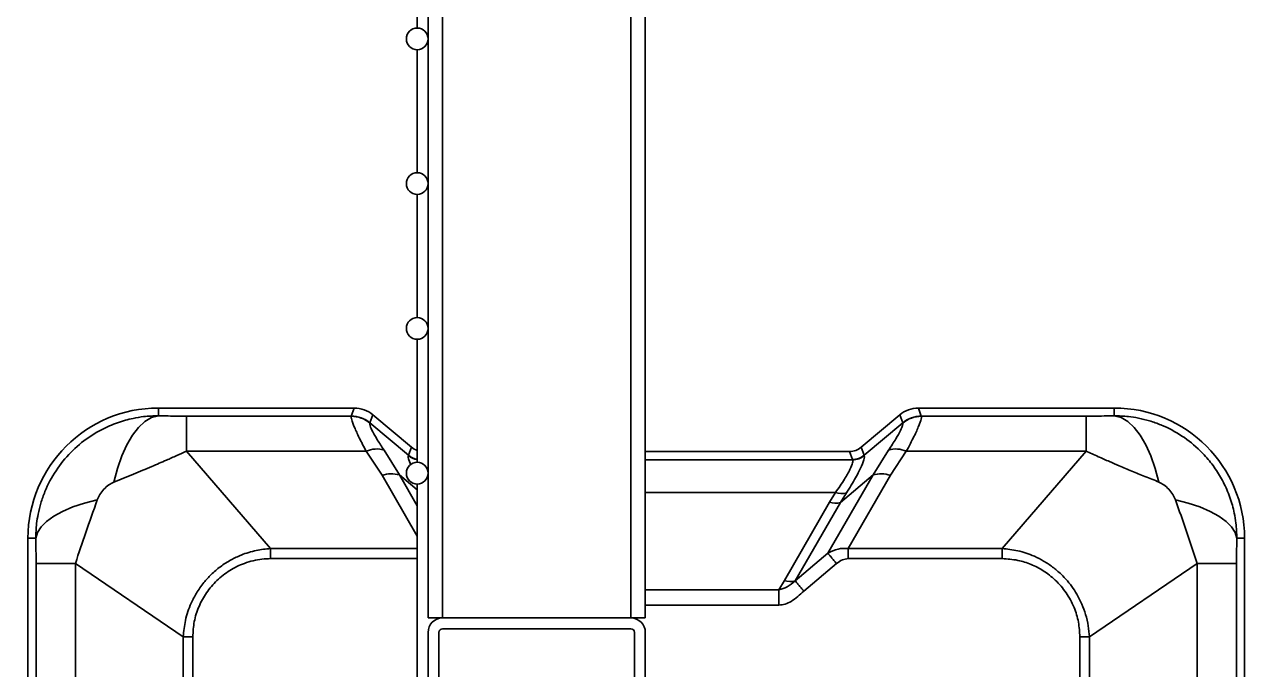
# Model space of a CAD drawing. Header units: millimetres. Extents: x 0 to 420, y 0 to 297.
# Drawn here: x 259.472 to 261.157, y 144.876 to 145.767 of the extents above; entities that cross this region are included whole.
import ezdxf

# ---------------------------------------------------------------- set-up
doc = ezdxf.new("R2010")
doc.units = ezdxf.units.MM

msp = doc.modelspace()

# ---------------------------------------------------------------- linework, layer by layer
at = {"color": 7, "linetype": 'Continuous', "lineweight": 35}
for p, q in [((260.0295, 144.9473), (260.0295, 150.5473)), ((260.0495, 144.9473), (260.0495, 150.5473)), ((260.3095, 144.9473), (260.3095, 150.5473)), ((260.3295, 144.9473), (260.3295, 150.5473)), ((260.0145, 145.9323), (260.0145, 145.7623)), ((260.0145, 145.7323), (260.0145, 145.5623)), ((260.0145, 145.5323), (260.0145, 145.3623)), ((260.0145, 145.3323), (260.0145, 145.1623)), ((259.657, 145.2266), (259.657, 145.2373)), ((259.9275, 145.2373), (259.657, 145.2373)), ((259.9234, 145.2262), (259.9275, 145.2373)), ((260.7106, 145.2262), (260.7066, 145.2373)), ((260.977, 145.2373), (260.7066, 145.2373)), ((260.977, 145.2266), (260.977, 145.2373)), ((259.6959, 145.2259), (259.9233, 145.2259)), ((259.9234, 145.2262), (259.9233, 145.2259)), ((259.9491, 145.2168), (259.949, 145.2165)), ((259.9491, 145.2168), (259.9532, 145.228)), ((260.0025, 145.172), (259.9491, 145.2168)), ((260.0066, 145.1831), (259.9532, 145.228)), ((260.6809, 145.228), (260.6275, 145.1831)), ((260.685, 145.2168), (260.6316, 145.172)), ((260.6809, 145.228), (260.685, 145.2168)), ((260.6851, 145.2165), (260.685, 145.2168)), ((260.7106, 145.2262), (260.7108, 145.2259)), ((260.7108, 145.2259), (260.9382, 145.2259)), ((260.9382, 145.1776), (260.9382, 145.2259)), ((260.0025, 145.172), (260.0066, 145.1831)), ((260.6275, 145.1831), (260.6316, 145.172)), ((259.812, 145.0431), (259.6959, 145.1776)), ((259.9441, 145.1776), (259.6959, 145.1776)), ((259.9661, 145.1443), (259.9441, 145.1776)), ((259.9899, 145.1448), (259.9688, 145.1791)), ((260.0023, 145.1716), (260.0025, 145.172)), ((260.6115, 145.1773), (260.3295, 145.1773)), ((260.6158, 145.1657), (260.3295, 145.1657)), ((260.6115, 145.1773), (260.6155, 145.1662)), ((260.6158, 145.1657), (260.6155, 145.1662)), ((260.6316, 145.172), (260.6318, 145.1716)), ((260.6442, 145.1448), (260.6653, 145.1791)), ((260.6899, 145.1776), (260.668, 145.1443)), ((260.9382, 145.1776), (260.6899, 145.1776)), ((260.8221, 145.0431), (260.9382, 145.1776)), ((260.0145, 145.0604), (259.9661, 145.1443)), ((260.0145, 145.1022), (259.9899, 145.1448)), ((260.0145, 145.1242), (259.9899, 145.1448)), ((260.0145, 145.1323), (260.0145, 144.8473)), ((260.6442, 145.1448), (260.5817, 145.0366)), ((260.5988, 145.1068), (260.6442, 145.1448)), ((260.6096, 145.0431), (260.668, 145.1443)), ((260.3295, 145.1204), (260.592, 145.1204)), ((260.592, 145.1204), (260.5839, 145.1071)), ((260.6071, 145.1199), (260.5988, 145.1068)), ((260.5839, 145.1071), (260.5215, 144.9989)), ((260.5364, 144.9986), (260.5988, 145.1068)), ((259.477, 145.0573), (259.477, 144.7832)), ((259.4877, 145.0573), (259.477, 145.0573)), ((261.1464, 145.0573), (261.157, 145.0573)), ((261.157, 144.7832), (261.157, 145.0573)), ((259.812, 145.0292), (259.812, 145.0431)), ((260.0145, 145.0431), (259.812, 145.0431)), ((260.0145, 145.0292), (259.812, 145.0292)), ((260.5817, 145.0366), (260.5364, 144.9986)), ((260.6096, 145.0292), (260.6096, 145.0431)), ((260.8221, 145.0431), (260.6096, 145.0431)), ((260.8221, 145.0292), (260.6096, 145.0292)), ((260.8221, 145.0292), (260.8221, 145.0431)), ((259.5425, 145.0227), (259.4882, 145.0227)), ((259.4882, 144.7873), (259.4882, 145.0227)), ((259.6914, 144.9212), (259.5425, 145.0227)), ((259.5425, 145.0227), (259.5425, 144.7703)), ((260.5936, 145.0224), (260.5483, 144.9844)), ((260.9427, 144.9212), (261.0916, 145.0227)), ((261.0916, 144.7703), (261.0916, 145.0227)), ((261.0916, 145.0227), (261.1459, 145.0227)), ((261.1459, 145.0227), (261.1459, 144.7873)), ((260.5215, 144.9989), (260.514, 144.986)), ((260.514, 144.986), (260.3295, 144.986)), ((260.514, 144.9651), (260.514, 144.986)), ((260.514, 144.9651), (260.3295, 144.9651)), ((260.0495, 144.9473), (260.0295, 144.9473)), ((260.0445, 144.9467), (260.0445, 144.9473)), ((260.3095, 144.9473), (260.0495, 144.9473)), ((260.3095, 144.9473), (260.0495, 144.9473)), ((260.3295, 144.9473), (260.3095, 144.9473)), ((260.317, 144.9473), (260.317, 144.9458)), ((260.317, 144.9458), (260.317, 144.9473)), ((260.0295, 144.9273), (260.0295, 144.7673)), ((260.0445, 144.9273), (260.0445, 144.7673)), ((260.3095, 144.9323), (260.0495, 144.9323)), ((260.3145, 144.7673), (260.3145, 144.9273)), ((260.3295, 144.7673), (260.3295, 144.9273)), ((259.7046, 144.9212), (259.6914, 144.9212)), ((259.6914, 144.9212), (259.6914, 144.7147)), ((259.7046, 144.9212), (259.7046, 144.7147)), ((260.9295, 144.7147), (260.9295, 144.9212)), ((260.9295, 144.9212), (260.9427, 144.9212)), ((260.9427, 144.7147), (260.9427, 144.9212))]:
    msp.add_line(p, q, dxfattribs=at)
at = {"color": 7, "linetype": 'Continuous', "lineweight": 35, "flags": 128}
for points in [[(259.5954, 145.135), (259.6004, 145.1539), (259.6064, 145.1712), (259.6133, 145.1866), (259.6211, 145.1998), (259.6295, 145.2106), (259.6384, 145.2188), (259.6476, 145.2241), (259.657, 145.2266)], [(261.0387, 145.135), (261.0337, 145.1539), (261.0277, 145.1712), (261.0208, 145.1866), (261.013, 145.1998), (261.0046, 145.2106), (260.9957, 145.2188), (260.9865, 145.2241), (260.977, 145.2266)], [(259.5726, 145.1104), (259.555, 145.1059), (259.5389, 145.1006), (259.5246, 145.0945), (259.5125, 145.0879), (259.5025, 145.0807), (259.495, 145.0731), (259.49, 145.0653), (259.4877, 145.0573)], [(261.0615, 145.1104), (261.0791, 145.1059), (261.0952, 145.1006), (261.1094, 145.0945), (261.1216, 145.0879), (261.1316, 145.0807), (261.1391, 145.0731), (261.1441, 145.0653), (261.1464, 145.0573)]]:
    msp.add_lwpolyline(points, dxfattribs=at)
at = {"color": 7, "linetype": 'Continuous', "lineweight": 35}
for centre in [(260.0145, 145.7473), (260.0145, 145.5473), (260.0145, 145.3473), (260.0145, 145.1473)]:
    msp.add_circle(centre, 0.015, dxfattribs=at)
for centre, radius, start, end in [((259.297, 145.9473), 0.2, 270, 0), ((259.657, 145.0573), 0.18, 90, 180), ((260.977, 145.0573), 0.18, 0, 90), ((259.9232, 145.1858), 0.0401, 50.0076, 89.8731), ((259.9234, 145.1861), 0.0401, 50.0586, 89.9414), ((260.7107, 145.1861), 0.0401, 90.0586, 129.9414), ((260.7109, 145.1858), 0.0401, 90.1269, 129.9924), ((259.9585, 145.1453), 0.0354, 73.0377, 113.8627), ((260.6756, 145.1453), 0.0354, 66.1372, 106.9623), ((260.0184, 145.1907), 0.025, 229.9711, 261.2382), ((260.0186, 145.1912), 0.025, 230.0587, 260.6662), ((260.6155, 145.1912), 0.025, 270.0586, 309.9414), ((260.6157, 145.1907), 0.025, 270.1661, 310.0321), ((259.9788, 145.1063), 0.0401, 73.9657, 108.5164), ((260.6552, 145.1063), 0.0401, 71.4836, 106.0343), ((260.6004, 145.143), 0.024, 249.6339, 286.2007), ((260.5919, 145.1309), 0.0251, 251.4836, 286.0343), ((260.5294, 145.0227), 0.0251, 251.4836, 286.0343), ((260.0495, 144.9273), 0.02, 90, 180), ((260.3095, 144.9273), 0.02, 0, 90), ((260.0495, 144.9273), 0.005, 90, 180), ((260.3095, 144.9273), 0.005, 0, 90)]:
    msp.add_arc(centre, radius, start, end, dxfattribs=at)
for centre, major_axis, start_param, end_param in [((259.9275, 145.1972), (0.0137, 0.0376), 5.934618, 6.631752), ((260.7066, 145.1972), (0.0137, -0.0376), 2.793026, 3.49016), ((260.0227, 145.2023), (0.0086, 0.0235), 2.793026, 3.160549), ((260.6114, 145.2023), (-0.0086, 0.0235), 2.793026, 3.49016)]:
    msp.add_ellipse(centre, major_axis=major_axis, ratio=0.998448, start_param=start_param, end_param=end_param, dxfattribs=at)
for points, knots in [([(259.4877, 145.0573), (259.4879, 145.0641), (259.4883, 145.0753), (259.491, 145.0915), (259.4946, 145.1063), (259.5019, 145.1269), (259.5148, 145.1512), (259.5353, 145.1766), (259.5604, 145.1977), (259.583, 145.2102), (259.6004, 145.2171), (259.6113, 145.2205), (259.6234, 145.2234), (259.6386, 145.226), (259.6502, 145.2264), (259.657, 145.2266)], [0, 0, 0, 0, 0.076443, 0.126237, 0.185346, 0.248673, 0.371897, 0.493418, 0.615548, 0.739261, 0.783292, 0.826338, 0.868398, 0.923222, 1, 1, 1, 1]), ([(259.657, 145.2266), (259.666, 145.2264), (259.6772, 145.2261), (259.69, 145.226), (259.6939, 145.2259), (259.6954, 145.2259), (259.6959, 145.2259)], [0, 0, 0, 0, 0.712288, 0.891315, 0.960245, 1, 1, 1, 1]), ([(259.6959, 145.2257), (259.6958, 145.2257), (259.6957, 145.2258), (259.695, 145.2258), (259.6943, 145.2259), (259.6937, 145.2259)], [0, 0, 0, 0, 0.207126, 0.438229, 1, 1, 1, 1]), ([(259.6959, 145.1776), (259.6959, 145.1843), (259.6959, 145.1979), (259.6959, 145.2126), (259.6959, 145.2228), (259.6959, 145.2249), (259.6959, 145.2259)], [0, 0, 0, 0, 0.2478039, 0.4999999, 0.752196, 1, 1, 1, 1]), ([(259.9441, 145.1776), (259.9407, 145.184), (259.934, 145.1966), (259.9274, 145.2115), (259.9233, 145.2224), (259.9233, 145.2247), (259.9233, 145.2259)], [0, 0, 0, 0, 0.245129, 0.480308, 0.739086, 1, 1, 1, 1]), ([(259.949, 145.2165), (259.9489, 145.2156), (259.9488, 145.2137), (259.9527, 145.2051), (259.9589, 145.1937), (259.9654, 145.184), (259.9688, 145.1791)], [0, 0, 0, 0, 0.267138, 0.52122, 0.755952, 1, 1, 1, 1]), ([(260.6653, 145.1791), (260.669, 145.1845), (260.676, 145.1951), (260.6821, 145.2065), (260.6853, 145.2141), (260.6852, 145.2157), (260.6851, 145.2165)], [0, 0, 0, 0, 0.270175, 0.525289, 0.759332, 1, 1, 1, 1]), ([(260.7108, 145.2259), (260.7108, 145.2249), (260.7109, 145.2229), (260.7074, 145.2131), (260.701, 145.1984), (260.6937, 145.1847), (260.6899, 145.1776)], [0, 0, 0, 0, 0.239453, 0.47313, 0.728792, 1, 1, 1, 1]), ([(260.9382, 145.2259), (260.9386, 145.2259), (260.9422, 145.2259), (260.9556, 145.2261), (260.9678, 145.2264), (260.977, 145.2266)], [0, 0, 0, 0, 0.030601, 0.265216, 1, 1, 1, 1]), ([(260.9403, 145.2259), (260.9398, 145.2259), (260.9391, 145.2258), (260.9384, 145.2258), (260.9382, 145.2257), (260.9382, 145.2257)], [0, 0, 0, 0, 0.56153, 0.792581, 1, 1, 1, 1]), ([(260.977, 145.2266), (260.9836, 145.2264), (260.9948, 145.226), (261.0111, 145.2234), (261.0261, 145.2197), (261.0467, 145.2124), (261.0709, 145.1996), (261.0936, 145.1813), (261.1105, 145.1624), (261.1229, 145.1444), (261.1314, 145.1279), (261.1369, 145.1139), (261.1403, 145.103), (261.1431, 145.0912), (261.1458, 145.076), (261.1461, 145.0643), (261.1464, 145.0573)], [0, 0, 0, 0, 0.073966, 0.126209, 0.185583, 0.248629, 0.372147, 0.493376, 0.574928, 0.656955, 0.739459, 0.783742, 0.826761, 0.868517, 0.920624, 1, 1, 1, 1]), ([(259.6959, 145.1776), (259.6914, 145.1756), (259.6824, 145.1715), (259.6697, 145.1659), (259.6581, 145.1609), (259.643, 145.1544), (259.6219, 145.1457), (259.6045, 145.1387), (259.5954, 145.135)], [0, 0, 0, 0, 0.140816, 0.284488, 0.382285, 0.482496, 0.729213, 1, 1, 1, 1]), ([(260.0055, 145.159), (260.0042, 145.1621), (260.0015, 145.1689), (260.002, 145.1706), (260.0023, 145.1716)], [0, 0, 0, 0, 0.454296, 1, 1, 1, 1]), ([(260.592, 145.1204), (260.5965, 145.1268), (260.605, 145.139), (260.6125, 145.1529), (260.6165, 145.1626), (260.616, 145.1647), (260.6158, 145.1657)], [0, 0, 0, 0, 0.267515, 0.511254, 0.753073, 1, 1, 1, 1]), ([(260.6318, 145.1716), (260.632, 145.1706), (260.6324, 145.1684), (260.6285, 145.1578), (260.6206, 145.1415), (260.6117, 145.1272), (260.6071, 145.1199)], [0, 0, 0, 0, 0.223119, 0.475931, 0.731471, 1, 1, 1, 1]), ([(261.0387, 145.135), (261.0323, 145.1376), (261.0199, 145.1426), (261.0015, 145.1501), (260.9851, 145.1569), (260.9697, 145.1636), (260.9542, 145.1704), (260.9437, 145.1751), (260.9382, 145.1776)], [0, 0, 0, 0, 0.191169, 0.37068, 0.538766, 0.672129, 0.825955, 1, 1, 1, 1]), ([(259.5954, 145.135), (259.5931, 145.1338), (259.5881, 145.1312), (259.5817, 145.1252), (259.5761, 145.1182), (259.5737, 145.1129), (259.5726, 145.1104)], [0, 0, 0, 0, 0.228464, 0.490672, 0.757738, 1, 1, 1, 1]), ([(261.0615, 145.1104), (261.0604, 145.1129), (261.058, 145.1182), (261.0524, 145.1252), (261.046, 145.1312), (261.041, 145.1338), (261.0387, 145.135)], [0, 0, 0, 0, 0.2422942, 0.5093656, 0.7715671, 1, 1, 1, 1]), ([(259.5726, 145.1104), (259.5673, 145.0954), (259.5569, 145.0661), (259.5472, 145.0369), (259.5425, 145.0227)], [0, 0, 0, 0, 0.513929, 1, 1, 1, 1]), ([(261.0916, 145.0227), (261.0867, 145.0374), (261.077, 145.0667), (261.0667, 145.0959), (261.0615, 145.1104)], [0, 0, 0, 0, 0.5026909, 1, 1, 1, 1]), ([(259.4882, 145.0227), (259.4882, 145.0254), (259.4881, 145.0321), (259.488, 145.0437), (259.4878, 145.0524), (259.4877, 145.0573)], [0, 0, 0, 0, 0.226599, 0.561025, 1, 1, 1, 1]), ([(261.1464, 145.0573), (261.1463, 145.0525), (261.1461, 145.0441), (261.1459, 145.0324), (261.1459, 145.0256), (261.1459, 145.0227)], [0, 0, 0, 0, 0.426106, 0.75777, 1, 1, 1, 1]), ([(259.812, 145.0431), (259.8054, 145.0425), (259.7916, 145.0411), (259.7733, 145.0353), (259.7568, 145.0276), (259.7427, 145.0186), (259.7302, 145.0078), (259.719, 144.9957), (259.7097, 144.9824), (259.7006, 144.965), (259.6936, 144.9448), (259.6921, 144.9288), (259.6914, 144.9212)], [0, 0, 0, 0, 0.105818, 0.2212473, 0.3037262, 0.3976368, 0.4864575, 0.5659903, 0.6608474, 0.7444437, 0.8779913, 1, 1, 1, 1]), ([(259.812, 145.0292), (259.808, 145.029), (259.8, 145.0288), (259.7878, 145.0266), (259.7726, 145.022), (259.7552, 145.0135), (259.7375, 144.9996), (259.7231, 144.9826), (259.7125, 144.9633), (259.7058, 144.9426), (259.705, 144.9282), (259.7046, 144.9212)], [0, 0, 0, 0, 0.070722, 0.143758, 0.21913, 0.352151, 0.485358, 0.616819, 0.745052, 0.874872, 1, 1, 1, 1]), ([(260.6096, 145.0431), (260.6048, 145.0433), (260.5948, 145.0436), (260.5862, 145.039), (260.5817, 145.0366)], [0, 0, 0, 0, 0.4733, 1, 1, 1, 1]), ([(260.5936, 145.0224), (260.5924, 145.0239), (260.5898, 145.0269), (260.5863, 145.0311), (260.5834, 145.0346), (260.5823, 145.0359), (260.5817, 145.0366)], [0, 0, 0, 0, 0.244438, 0.500001, 0.755563, 1, 1, 1, 1]), ([(260.6096, 145.0292), (260.6069, 145.0288), (260.601, 145.028), (260.5962, 145.0244), (260.5936, 145.0224)], [0, 0, 0, 0, 0.448587, 1, 1, 1, 1]), ([(260.9427, 144.9212), (260.9423, 144.9262), (260.9415, 144.9366), (260.9379, 144.9518), (260.9315, 144.9695), (260.9208, 144.9888), (260.9064, 145.0057), (260.8922, 145.0178), (260.8798, 145.026), (260.8639, 145.0341), (260.8447, 145.0408), (260.8294, 145.0424), (260.8221, 145.0431)], [0, 0, 0, 0, 0.080728, 0.166845, 0.247263, 0.380655, 0.517772, 0.598864, 0.677745, 0.754478, 0.883127, 1, 1, 1, 1]), ([(260.9295, 144.9212), (260.9291, 144.9279), (260.9284, 144.9418), (260.9219, 144.9626), (260.913, 144.9791), (260.9037, 144.9912), (260.8935, 145.002), (260.8799, 145.0126), (260.8623, 145.0217), (260.8431, 145.0279), (260.8294, 145.0287), (260.8221, 145.0292)], [0, 0, 0, 0, 0.120461, 0.246403, 0.382818, 0.450919, 0.519058, 0.644752, 0.756806, 0.869265, 1, 1, 1, 1]), ([(260.5364, 144.9986), (260.5328, 144.9955), (260.5262, 144.9898), (260.5179, 144.9872), (260.514, 144.986)], [0, 0, 0, 0, 0.537276, 1, 1, 1, 1]), ([(260.5483, 144.9844), (260.547, 144.9859), (260.5445, 144.9889), (260.541, 144.9931), (260.5381, 144.9965), (260.5369, 144.9979), (260.5364, 144.9986)], [0, 0, 0, 0, 0.2444373, 0.4999999, 0.7555626, 1, 1, 1, 1]), ([(260.5483, 144.9844), (260.5428, 144.9792), (260.5352, 144.9719), (260.5229, 144.9659), (260.5169, 144.9654), (260.514, 144.9651)], [0, 0, 0, 0, 0.554868, 0.787217, 1, 1, 1, 1])]:
    msp.add_open_spline(points, degree=3, knots=knots, dxfattribs=at)

doc.saveas('drawing.dxf')
